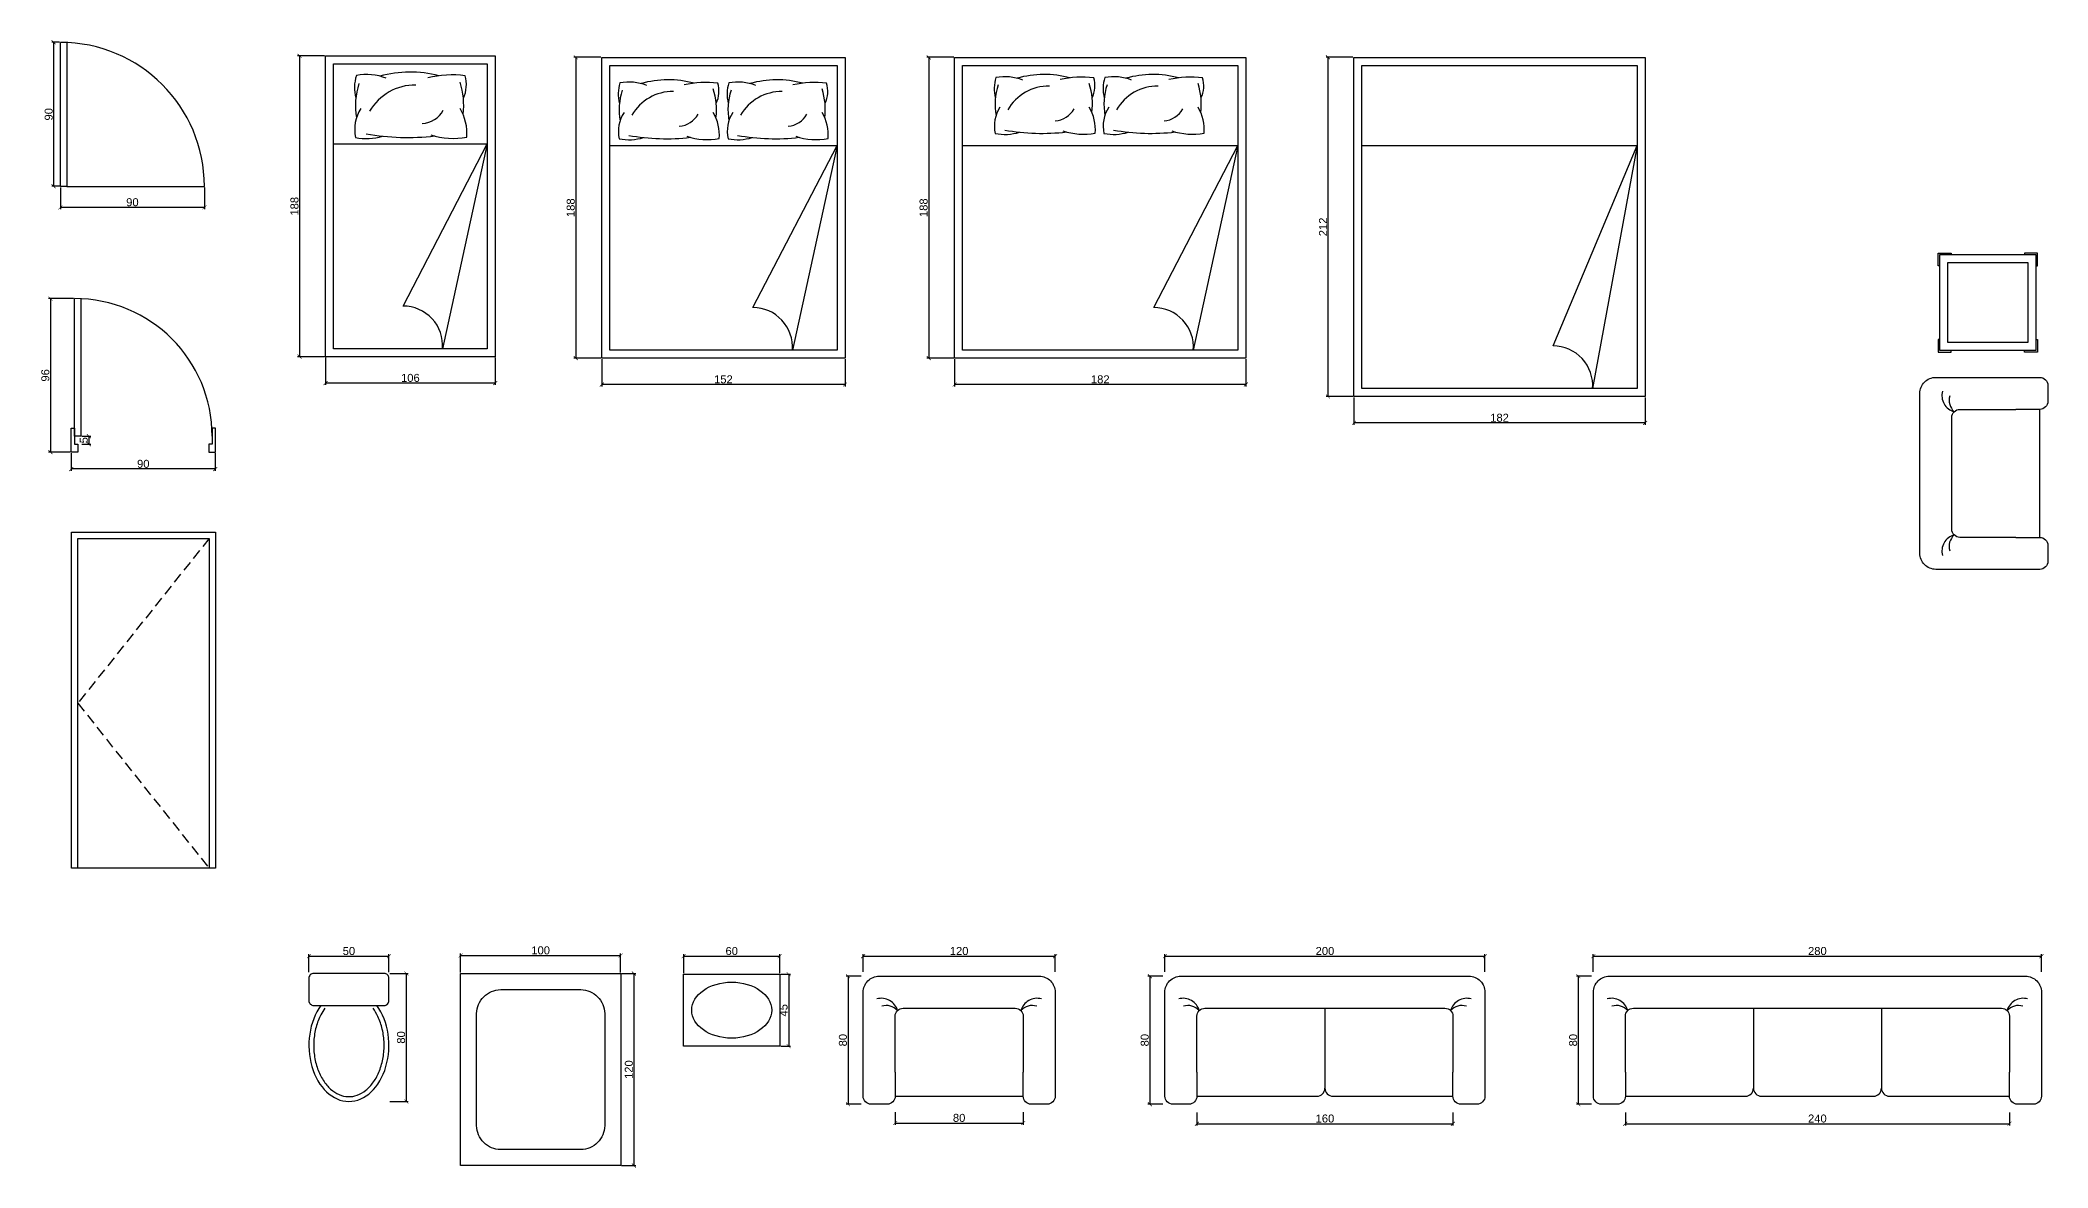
# Model space of a CAD drawing. Header units: millimetres. Extents: x 415 to 6095, y -1431 to 2703.
# Drawn here: x 1082 to 2337, y 1998 to 2703 of the extents above; entities that cross this region are included whole.
import ezdxf

# ---------------------------------------------------------------- set-up
doc = ezdxf.new("R2010")
doc.units = ezdxf.units.MM
doc.header["$PDMODE"] = 3
doc.linetypes.add('HIDDEN', pattern=[9.525, 6.35, -3.175])
for name, color, linetype in [('04-門線', 94, 'Continuous'), ('06-傢俱', 6, 'Continuous'), ('07-衛浴', 160, 'Continuous'), ('10-標註', 140, 'Continuous')]:
    doc.layers.add(name, color=color, linetype=linetype)
doc.styles.get("Standard").update_dxf_attribs({"font": 'arial.ttf'})
doc.dimstyles.new('ISO-25', dxfattribs={"dimtxt": 5, "dimasz": 2.5, "dimexe": 1.25, "dimexo": 0.625, "dimtad": 1, "dimdec": 1, "dimtxsty": 'Standard', "dimblk": 'ARCHTICK', "dimcen": 2.5, "dimadec": 0, "dimazin": 0, "dimtfac": 1, "dimtdec": 1, "dimtmove": 0, "dimatfit": 3, "dimfxl": 1, "dimarcsym": 0})

# ---------------------------------------------------------------- blocks, each defined once
blk = doc.blocks.new('_ArchTick')
at = {"color": 0, "linetype": 'ByBlock', "const_width": 0.15}
blk.add_lwpolyline([(-0.5, -0.5), (0.5, 0.5)], dxfattribs=at)
blk = doc.blocks.new('*D1')
at = {"layer": '10-標註', "color": 0, "lineweight": -2, "transparency": 16777216}
for p, q in [((1250.1, 2120.2), (1250.1, 2131.6)), ((1250.1, 2130.3), (1300.1, 2130.3)), ((1300.1, 2120.2), (1300.1, 2131.6))]:
    blk.add_line(p, q, dxfattribs=at)
at = {"layer": 'Defpoints', "color": 0, "transparency": 16777216}
for p in [(1300.1, 2130.3), (1250.1, 2119.6), (1300.1, 2119.6)]:
    blk.add_point(p, dxfattribs=at)
at = {"layer": '10-標註', "color": 0, "lineweight": -2, "transparency": 16777216, "xscale": 2.5, "yscale": 2.5, "zscale": 2.5, "rotation": 180}
blk.add_blockref('_ArchTick', (1250.1, 2130.3), dxfattribs=at)
at = {"layer": '10-標註', "color": 0, "lineweight": -2, "transparency": 16777216, "xscale": 2.5, "yscale": 2.5, "zscale": 2.5}
blk.add_blockref('_ArchTick', (1300.1, 2130.3), dxfattribs=at)
at = {"layer": '10-標註', "color": 0, "transparency": 16777216, "insert": (1275.1, 2133.5), "char_height": 5, "attachment_point": 5}
blk.add_mtext('50', dxfattribs=at)
blk = doc.blocks.new('*D2')
at = {"layer": '10-標註', "color": 0, "lineweight": -2, "transparency": 16777216}
for p, q in [((1300.7, 2119.5), (1312.1, 2119.5)), ((1310.9, 2119.5), (1310.9, 2039.5)), ((1300.7, 2039.5), (1312.1, 2039.5))]:
    blk.add_line(p, q, dxfattribs=at)
at = {"layer": 'Defpoints', "color": 0, "transparency": 16777216}
for p in [(1300.1, 2119.5), (1300.1, 2039.5), (1310.9, 2039.5)]:
    blk.add_point(p, dxfattribs=at)
at = {"layer": '10-標註', "color": 0, "lineweight": -2, "transparency": 16777216, "xscale": 2.5, "yscale": 2.5, "zscale": 2.5}
for p, rotation in [((1310.9, 2119.5), 90), ((1310.9, 2039.5), 270)]:
    blk.add_blockref('_ArchTick', p, dxfattribs=dict(at, rotation=rotation))
at = {"layer": '10-標註', "color": 0, "transparency": 16777216, "insert": (1307.7, 2079.5), "char_height": 5, "attachment_point": 5, "rotation": 90}
blk.add_mtext('80', dxfattribs=at)
blk = doc.blocks.new('*D3')
at = {"layer": '10-標註', "color": 0, "lineweight": -2, "transparency": 16777216}
for p, q in [((1344.9, 2120), (1344.9, 2132)), ((1344.9, 2130.7), (1444.9, 2130.7)), ((1444.9, 2120), (1444.9, 2132))]:
    blk.add_line(p, q, dxfattribs=at)
at = {"layer": 'Defpoints', "color": 0, "transparency": 16777216}
for p in [(1444.9, 2130.7), (1344.9, 2119.4), (1444.9, 2119.4)]:
    blk.add_point(p, dxfattribs=at)
at = {"layer": '10-標註', "color": 0, "lineweight": -2, "transparency": 16777216, "xscale": 2.5, "yscale": 2.5, "zscale": 2.5, "rotation": 180}
blk.add_blockref('_ArchTick', (1344.9, 2130.7), dxfattribs=at)
at = {"layer": '10-標註', "color": 0, "lineweight": -2, "transparency": 16777216, "xscale": 2.5, "yscale": 2.5, "zscale": 2.5}
blk.add_blockref('_ArchTick', (1444.9, 2130.7), dxfattribs=at)
at = {"layer": '10-標註', "color": 0, "transparency": 16777216, "insert": (1394.9, 2133.9), "char_height": 5, "attachment_point": 5}
blk.add_mtext('100', dxfattribs=at)
blk = doc.blocks.new('*D4')
at = {"layer": '10-標註', "color": 0, "lineweight": -2, "transparency": 16777216}
for p, q in [((1445.5, 2119.4), (1454.4, 2119.4)), ((1453.2, 2119.4), (1453.2, 1999.4)), ((1445.5, 1999.4), (1454.4, 1999.4))]:
    blk.add_line(p, q, dxfattribs=at)
at = {"layer": 'Defpoints', "color": 0, "transparency": 16777216}
for p in [(1444.9, 2119.4), (1444.9, 1999.4), (1453.2, 1999.4)]:
    blk.add_point(p, dxfattribs=at)
at = {"layer": '10-標註', "color": 0, "lineweight": -2, "transparency": 16777216, "xscale": 2.5, "yscale": 2.5, "zscale": 2.5}
for p, rotation in [((1453.2, 2119.4), 90), ((1453.2, 1999.4), 270)]:
    blk.add_blockref('_ArchTick', p, dxfattribs=dict(at, rotation=rotation))
at = {"layer": '10-標註', "color": 0, "transparency": 16777216, "insert": (1450, 2059.4), "char_height": 5, "attachment_point": 5, "rotation": 90}
blk.add_mtext('120', dxfattribs=at)
blk = doc.blocks.new('*D5')
at = {"layer": '10-標註', "color": 0, "lineweight": -2, "transparency": 16777216}
for p, q in [((1484.3, 2119.7), (1484.3, 2131.6)), ((1484.3, 2130.3), (1544.3, 2130.3)), ((1544.3, 2119.7), (1544.3, 2131.6))]:
    blk.add_line(p, q, dxfattribs=at)
at = {"layer": 'Defpoints', "color": 0, "transparency": 16777216}
for p in [(1544.3, 2130.3), (1484.3, 2119), (1544.3, 2119)]:
    blk.add_point(p, dxfattribs=at)
at = {"layer": '10-標註', "color": 0, "lineweight": -2, "transparency": 16777216, "xscale": 2.5, "yscale": 2.5, "zscale": 2.5, "rotation": 180}
blk.add_blockref('_ArchTick', (1484.3, 2130.3), dxfattribs=at)
at = {"layer": '10-標註', "color": 0, "lineweight": -2, "transparency": 16777216, "xscale": 2.5, "yscale": 2.5, "zscale": 2.5}
blk.add_blockref('_ArchTick', (1544.3, 2130.3), dxfattribs=at)
at = {"layer": '10-標註', "color": 0, "transparency": 16777216, "insert": (1514.3, 2133.5), "char_height": 5, "attachment_point": 5}
blk.add_mtext('60', dxfattribs=at)
blk = doc.blocks.new('*D6')
at = {"layer": '10-標註', "color": 0, "lineweight": -2, "transparency": 16777216}
for p, q in [((1544.9, 2119), (1551.1, 2119)), ((1549.9, 2119), (1549.9, 2074)), ((1544.9, 2074), (1551.1, 2074))]:
    blk.add_line(p, q, dxfattribs=at)
at = {"layer": 'Defpoints', "color": 0, "transparency": 16777216}
for p in [(1544.3, 2119), (1544.3, 2074), (1549.9, 2074)]:
    blk.add_point(p, dxfattribs=at)
at = {"layer": '10-標註', "color": 0, "lineweight": -2, "transparency": 16777216, "xscale": 2.5, "yscale": 2.5, "zscale": 2.5}
for p, rotation in [((1549.9, 2119), 90), ((1549.9, 2074), 270)]:
    blk.add_blockref('_ArchTick', p, dxfattribs=dict(at, rotation=rotation))
at = {"layer": '10-標註', "color": 0, "transparency": 16777216, "insert": (1546.7, 2096.5), "char_height": 5, "attachment_point": 5, "rotation": 90}
blk.add_mtext('45', dxfattribs=at)
blk = doc.blocks.new('*D7')
at = {"layer": '10-標註', "color": 0, "lineweight": -2, "transparency": 16777216}
for p, q in [((1596.4, 2120.6), (1596.4, 2131.6)), ((1596.4, 2130.3), (1716.4, 2130.3)), ((1716.4, 2120.6), (1716.4, 2131.6))]:
    blk.add_line(p, q, dxfattribs=at)
at = {"layer": 'Defpoints', "color": 0, "transparency": 16777216}
for p in [(1716.4, 2130.3), (1596.4, 2120), (1716.4, 2120)]:
    blk.add_point(p, dxfattribs=at)
at = {"layer": '10-標註', "color": 0, "lineweight": -2, "transparency": 16777216, "xscale": 2.5, "yscale": 2.5, "zscale": 2.5, "rotation": 180}
blk.add_blockref('_ArchTick', (1596.4, 2130.3), dxfattribs=at)
at = {"layer": '10-標註', "color": 0, "lineweight": -2, "transparency": 16777216, "xscale": 2.5, "yscale": 2.5, "zscale": 2.5}
blk.add_blockref('_ArchTick', (1716.4, 2130.3), dxfattribs=at)
at = {"layer": '10-標註', "color": 0, "transparency": 16777216, "insert": (1656.4, 2133.5), "char_height": 5, "attachment_point": 5}
blk.add_mtext('120', dxfattribs=at)
blk = doc.blocks.new('*D8')
at = {"layer": '10-標註', "color": 0, "lineweight": -2, "transparency": 16777216}
for p, q in [((1595.2, 2117.8), (1585.8, 2117.8)), ((1587, 2117.8), (1587, 2037.8)), ((1595.2, 2037.8), (1585.8, 2037.8))]:
    blk.add_line(p, q, dxfattribs=at)
at = {"layer": 'Defpoints', "color": 0, "transparency": 16777216}
for p in [(1595.8, 2117.8), (1587, 2037.8), (1595.8, 2037.8)]:
    blk.add_point(p, dxfattribs=at)
at = {"layer": '10-標註', "color": 0, "lineweight": -2, "transparency": 16777216, "xscale": 2.5, "yscale": 2.5, "zscale": 2.5}
for p, rotation in [((1587, 2117.8), 90), ((1587, 2037.8), 270)]:
    blk.add_blockref('_ArchTick', p, dxfattribs=dict(at, rotation=rotation))
at = {"layer": '10-標註', "color": 0, "transparency": 16777216, "insert": (1583.8, 2077.8), "char_height": 5, "attachment_point": 5, "rotation": 90}
blk.add_mtext('80', dxfattribs=at)
blk = doc.blocks.new('*D9')
at = {"layer": '10-標註', "color": 0, "lineweight": -2, "transparency": 16777216}
for p, q in [((1785, 2120.6), (1785, 2131.6)), ((1785, 2130.3), (1985, 2130.3)), ((1985, 2120.6), (1985, 2131.6))]:
    blk.add_line(p, q, dxfattribs=at)
at = {"layer": 'Defpoints', "color": 0, "transparency": 16777216}
for p in [(1985, 2130.3), (1785, 2120), (1985, 2120)]:
    blk.add_point(p, dxfattribs=at)
at = {"layer": '10-標註', "color": 0, "lineweight": -2, "transparency": 16777216, "xscale": 2.5, "yscale": 2.5, "zscale": 2.5, "rotation": 180}
blk.add_blockref('_ArchTick', (1785, 2130.3), dxfattribs=at)
at = {"layer": '10-標註', "color": 0, "lineweight": -2, "transparency": 16777216, "xscale": 2.5, "yscale": 2.5, "zscale": 2.5}
blk.add_blockref('_ArchTick', (1985, 2130.3), dxfattribs=at)
at = {"layer": '10-標註', "color": 0, "transparency": 16777216, "insert": (1885, 2133.5), "char_height": 5, "attachment_point": 5}
blk.add_mtext('200', dxfattribs=at)
blk = doc.blocks.new('*D10')
at = {"layer": '10-標註', "color": 0, "lineweight": -2, "transparency": 16777216}
for p, q in [((1783.7, 2117.8), (1774.3, 2117.8)), ((1775.6, 2117.8), (1775.6, 2037.8)), ((1783.7, 2037.8), (1774.3, 2037.8))]:
    blk.add_line(p, q, dxfattribs=at)
at = {"layer": 'Defpoints', "color": 0, "transparency": 16777216}
for p in [(1784.3, 2117.8), (1775.6, 2037.8), (1784.3, 2037.8)]:
    blk.add_point(p, dxfattribs=at)
at = {"layer": '10-標註', "color": 0, "lineweight": -2, "transparency": 16777216, "xscale": 2.5, "yscale": 2.5, "zscale": 2.5}
for p, rotation in [((1775.6, 2117.8), 90), ((1775.6, 2037.8), 270)]:
    blk.add_blockref('_ArchTick', p, dxfattribs=dict(at, rotation=rotation))
at = {"layer": '10-標註', "color": 0, "transparency": 16777216, "insert": (1772.4, 2077.8), "char_height": 5, "attachment_point": 5, "rotation": 90}
blk.add_mtext('80', dxfattribs=at)
blk = doc.blocks.new('*D11')
at = {"layer": '10-標註', "color": 0, "lineweight": -2, "transparency": 16777216}
for p, q in [((1616.4, 2032.8), (1616.4, 2024.8)), ((1696.4, 2032.8), (1696.4, 2024.8)), ((1616.4, 2026), (1696.4, 2026))]:
    blk.add_line(p, q, dxfattribs=at)
at = {"layer": 'Defpoints', "color": 0, "transparency": 16777216}
for p in [(1616.4, 2033.5), (1696.4, 2033.5), (1696.4, 2026)]:
    blk.add_point(p, dxfattribs=at)
at = {"layer": '10-標註', "color": 0, "lineweight": -2, "transparency": 16777216, "xscale": 2.5, "yscale": 2.5, "zscale": 2.5, "rotation": 180}
blk.add_blockref('_ArchTick', (1616.4, 2026), dxfattribs=at)
at = {"layer": '10-標註', "color": 0, "lineweight": -2, "transparency": 16777216, "xscale": 2.5, "yscale": 2.5, "zscale": 2.5}
blk.add_blockref('_ArchTick', (1696.4, 2026), dxfattribs=at)
at = {"layer": '10-標註', "color": 0, "transparency": 16777216, "insert": (1656.4, 2029.2), "char_height": 5, "attachment_point": 5}
blk.add_mtext('80', dxfattribs=at)
blk = doc.blocks.new('*D12')
at = {"layer": '10-標註', "color": 0, "lineweight": -2, "transparency": 16777216}
for p, q in [((1805, 2032.6), (1805, 2024.4)), ((1965, 2032.6), (1965, 2024.4)), ((1805, 2025.6), (1965, 2025.6))]:
    blk.add_line(p, q, dxfattribs=at)
at = {"layer": 'Defpoints', "color": 0, "transparency": 16777216}
for p in [(1805, 2033.3), (1965, 2033.3), (1965, 2025.6)]:
    blk.add_point(p, dxfattribs=at)
at = {"layer": '10-標註', "color": 0, "lineweight": -2, "transparency": 16777216, "xscale": 2.5, "yscale": 2.5, "zscale": 2.5, "rotation": 180}
blk.add_blockref('_ArchTick', (1805, 2025.6), dxfattribs=at)
at = {"layer": '10-標註', "color": 0, "lineweight": -2, "transparency": 16777216, "xscale": 2.5, "yscale": 2.5, "zscale": 2.5}
blk.add_blockref('_ArchTick', (1965, 2025.6), dxfattribs=at)
at = {"layer": '10-標註', "color": 0, "transparency": 16777216, "insert": (1885, 2028.8), "char_height": 5, "attachment_point": 5}
blk.add_mtext('160', dxfattribs=at)
blk = doc.blocks.new('*D13')
at = {"layer": '10-標註', "color": 0, "lineweight": -2, "transparency": 16777216}
for p, q in [((2052.7, 2120.6), (2052.7, 2131.6)), ((2052.7, 2130.3), (2332.7, 2130.3)), ((2332.7, 2120.6), (2332.7, 2131.6))]:
    blk.add_line(p, q, dxfattribs=at)
at = {"layer": 'Defpoints', "color": 0, "transparency": 16777216}
for p in [(2332.7, 2130.3), (2052.7, 2120), (2332.7, 2120)]:
    blk.add_point(p, dxfattribs=at)
at = {"layer": '10-標註', "color": 0, "lineweight": -2, "transparency": 16777216, "xscale": 2.5, "yscale": 2.5, "zscale": 2.5, "rotation": 180}
blk.add_blockref('_ArchTick', (2052.7, 2130.3), dxfattribs=at)
at = {"layer": '10-標註', "color": 0, "lineweight": -2, "transparency": 16777216, "xscale": 2.5, "yscale": 2.5, "zscale": 2.5}
blk.add_blockref('_ArchTick', (2332.7, 2130.3), dxfattribs=at)
at = {"layer": '10-標註', "color": 0, "transparency": 16777216, "insert": (2192.7, 2133.5), "char_height": 5, "attachment_point": 5}
blk.add_mtext('280', dxfattribs=at)
blk = doc.blocks.new('*D14')
at = {"layer": '10-標註', "color": 0, "lineweight": -2, "transparency": 16777216}
for p, q in [((2051.5, 2117.8), (2042.1, 2117.8)), ((2043.3, 2117.8), (2043.3, 2037.8)), ((2051.5, 2037.8), (2042.1, 2037.8))]:
    blk.add_line(p, q, dxfattribs=at)
at = {"layer": 'Defpoints', "color": 0, "transparency": 16777216}
for p in [(2052.1, 2117.8), (2043.3, 2037.8), (2052.1, 2037.8)]:
    blk.add_point(p, dxfattribs=at)
at = {"layer": '10-標註', "color": 0, "lineweight": -2, "transparency": 16777216, "xscale": 2.5, "yscale": 2.5, "zscale": 2.5}
for p, rotation in [((2043.3, 2117.8), 90), ((2043.3, 2037.8), 270)]:
    blk.add_blockref('_ArchTick', p, dxfattribs=dict(at, rotation=rotation))
at = {"layer": '10-標註', "color": 0, "transparency": 16777216, "insert": (2040.1, 2077.8), "char_height": 5, "attachment_point": 5, "rotation": 90}
blk.add_mtext('80', dxfattribs=at)
blk = doc.blocks.new('*D15')
at = {"layer": '10-標註', "color": 0, "lineweight": -2, "transparency": 16777216}
for p, q in [((2072.7, 2032.6), (2072.7, 2024.4)), ((2312.7, 2032.6), (2312.7, 2024.4)), ((2072.7, 2025.6), (2312.7, 2025.6))]:
    blk.add_line(p, q, dxfattribs=at)
at = {"layer": 'Defpoints', "color": 0, "transparency": 16777216}
for p in [(2072.7, 2033.3), (2312.7, 2033.3), (2312.7, 2025.6)]:
    blk.add_point(p, dxfattribs=at)
at = {"layer": '10-標註', "color": 0, "lineweight": -2, "transparency": 16777216, "xscale": 2.5, "yscale": 2.5, "zscale": 2.5, "rotation": 180}
blk.add_blockref('_ArchTick', (2072.7, 2025.6), dxfattribs=at)
at = {"layer": '10-標註', "color": 0, "lineweight": -2, "transparency": 16777216, "xscale": 2.5, "yscale": 2.5, "zscale": 2.5}
blk.add_blockref('_ArchTick', (2312.7, 2025.6), dxfattribs=at)
at = {"layer": '10-標註', "color": 0, "transparency": 16777216, "insert": (2192.7, 2028.8), "char_height": 5, "attachment_point": 5}
blk.add_mtext('240', dxfattribs=at)
blk = doc.blocks.new('*D28')
at = {"layer": '10-標註', "color": 0, "lineweight": -2, "transparency": 16777216}
for p, q in [((1094.2, 2701.5), (1089.4, 2701.5)), ((1090.6, 2611.5), (1090.6, 2701.5)), ((1094.2, 2611.5), (1089.4, 2611.5))]:
    blk.add_line(p, q, dxfattribs=at)
at = {"layer": 'Defpoints', "color": 0, "transparency": 16777216}
for p in [(1090.6, 2701.5), (1094.8, 2701.5), (1094.8, 2611.5)]:
    blk.add_point(p, dxfattribs=at)
at = {"layer": '10-標註', "color": 0, "lineweight": -2, "transparency": 16777216, "xscale": 2.5, "yscale": 2.5, "zscale": 2.5}
for p, rotation in [((1090.6, 2701.5), 90), ((1090.6, 2611.5), 270)]:
    blk.add_blockref('_ArchTick', p, dxfattribs=dict(at, rotation=rotation))
at = {"layer": '10-標註', "color": 0, "transparency": 16777216, "insert": (1087.5, 2656.5), "char_height": 5, "attachment_point": 5, "rotation": 90}
blk.add_mtext('90', dxfattribs=at)
blk = doc.blocks.new('*D29')
at = {"layer": '10-標註', "color": 0, "lineweight": -2, "transparency": 16777216}
for p, q in [((1108.3, 2455.3), (1113.9, 2455.3)), ((1108.3, 2450.3), (1113.9, 2450.3)), ((1112.6, 2455.3), (1112.6, 2450.3))]:
    blk.add_line(p, q, dxfattribs=at)
at = {"layer": 'Defpoints', "color": 0, "transparency": 16777216}
for p in [(1107.6, 2455.3), (1107.6, 2450.3), (1112.6, 2450.3)]:
    blk.add_point(p, dxfattribs=at)
at = {"layer": '10-標註', "color": 0, "lineweight": -2, "transparency": 16777216, "xscale": 2.5, "yscale": 2.5, "zscale": 2.5}
for p, rotation in [((1112.6, 2455.3), 90), ((1112.6, 2450.3), 270)]:
    blk.add_blockref('_ArchTick', p, dxfattribs=dict(at, rotation=rotation))
at = {"layer": '10-標註', "color": 0, "transparency": 16777216, "insert": (1109.4, 2452.8), "char_height": 5, "attachment_point": 5, "rotation": 90}
blk.add_mtext('5', dxfattribs=at)
blk = doc.blocks.new('*D30')
at = {"layer": '10-標註', "color": 0, "lineweight": -2, "transparency": 16777216}
for p, q in [((1103, 2541.3), (1087.4, 2541.3)), ((1088.6, 2541.3), (1088.6, 2445.3)), ((1101, 2445.3), (1087.4, 2445.3))]:
    blk.add_line(p, q, dxfattribs=at)
at = {"layer": 'Defpoints', "color": 0, "transparency": 16777216}
for p in [(1103.6, 2541.3), (1088.6, 2445.3), (1101.6, 2445.3)]:
    blk.add_point(p, dxfattribs=at)
at = {"layer": '10-標註', "color": 0, "lineweight": -2, "transparency": 16777216, "xscale": 2.5, "yscale": 2.5, "zscale": 2.5}
for p, rotation in [((1088.6, 2541.3), 90), ((1088.6, 2445.3), 270)]:
    blk.add_blockref('_ArchTick', p, dxfattribs=dict(at, rotation=rotation))
at = {"layer": '10-標註', "color": 0, "transparency": 16777216, "insert": (1085.4, 2493.3), "char_height": 5, "attachment_point": 5, "rotation": 90}
blk.add_mtext('96', dxfattribs=at)
blk = doc.blocks.new('*D31')
at = {"layer": '10-標註', "color": 0, "lineweight": -2, "transparency": 16777216}
for p, q in [((1101.6, 2444.7), (1101.6, 2433.6)), ((1191.6, 2434.8), (1101.6, 2434.8)), ((1191.6, 2444.7), (1191.6, 2433.6))]:
    blk.add_line(p, q, dxfattribs=at)
at = {"layer": 'Defpoints', "color": 0, "transparency": 16777216}
for p in [(1101.6, 2445.3), (1101.6, 2434.8), (1191.6, 2445.3)]:
    blk.add_point(p, dxfattribs=at)
at = {"layer": '10-標註', "color": 0, "lineweight": -2, "transparency": 16777216, "xscale": 2.5, "yscale": 2.5, "zscale": 2.5, "rotation": 180}
blk.add_blockref('_ArchTick', (1101.6, 2434.8), dxfattribs=at)
at = {"layer": '10-標註', "color": 0, "lineweight": -2, "transparency": 16777216, "xscale": 2.5, "yscale": 2.5, "zscale": 2.5}
blk.add_blockref('_ArchTick', (1191.6, 2434.8), dxfattribs=at)
at = {"layer": '10-標註', "color": 0, "transparency": 16777216, "insert": (1146.6, 2438), "char_height": 5, "attachment_point": 5}
blk.add_mtext('90', dxfattribs=at)
blk = doc.blocks.new('*D32')
at = {"layer": '10-標註', "color": 0, "lineweight": -2, "transparency": 16777216}
for p, q in [((1094.8, 2610.8), (1094.8, 2597.1)), ((1184.8, 2610.8), (1184.8, 2597.1)), ((1184.8, 2598.3), (1094.8, 2598.3))]:
    blk.add_line(p, q, dxfattribs=at)
at = {"layer": 'Defpoints', "color": 0, "transparency": 16777216}
for p in [(1094.8, 2611.5), (1184.8, 2611.5), (1094.8, 2598.3)]:
    blk.add_point(p, dxfattribs=at)
at = {"layer": '10-標註', "color": 0, "lineweight": -2, "transparency": 16777216, "xscale": 2.5, "yscale": 2.5, "zscale": 2.5, "rotation": 180}
blk.add_blockref('_ArchTick', (1094.8, 2598.3), dxfattribs=at)
at = {"layer": '10-標註', "color": 0, "lineweight": -2, "transparency": 16777216, "xscale": 2.5, "yscale": 2.5, "zscale": 2.5}
blk.add_blockref('_ArchTick', (1184.8, 2598.3), dxfattribs=at)
at = {"layer": '10-標註', "color": 0, "transparency": 16777216, "insert": (1139.8, 2601.5), "char_height": 5, "attachment_point": 5}
blk.add_mtext('90', dxfattribs=at)
blk = doc.blocks.new('*D33')
at = {"layer": '10-標註', "color": 0, "lineweight": -2, "transparency": 16777216}
for p, q in [((1259.9, 2693), (1243, 2693)), ((1244.3, 2693), (1244.3, 2505)), ((1259.9, 2505), (1243, 2505))]:
    blk.add_line(p, q, dxfattribs=at)
at = {"layer": 'Defpoints', "color": 0, "transparency": 16777216}
for p in [(1260.5, 2693), (1244.3, 2505), (1260.5, 2505)]:
    blk.add_point(p, dxfattribs=at)
at = {"layer": '10-標註', "color": 0, "lineweight": -2, "transparency": 16777216, "xscale": 2.5, "yscale": 2.5, "zscale": 2.5}
for p, rotation in [((1244.3, 2693), 90), ((1244.3, 2505), 270)]:
    blk.add_blockref('_ArchTick', p, dxfattribs=dict(at, rotation=rotation))
at = {"layer": '10-標註', "color": 0, "transparency": 16777216, "insert": (1241.1, 2599), "char_height": 5, "attachment_point": 5, "rotation": 90}
blk.add_mtext('188', dxfattribs=at)
blk = doc.blocks.new('*D34')
at = {"layer": '10-標註', "color": 0, "lineweight": -2, "transparency": 16777216}
for p, q in [((1260.5, 2504.4), (1260.5, 2487.3)), ((1366.5, 2504.4), (1366.5, 2487.3)), ((1366.5, 2488.5), (1260.5, 2488.5))]:
    blk.add_line(p, q, dxfattribs=at)
at = {"layer": 'Defpoints', "color": 0, "transparency": 16777216}
for p in [(1260.5, 2505), (1366.5, 2505), (1260.5, 2488.5)]:
    blk.add_point(p, dxfattribs=at)
at = {"layer": '10-標註', "color": 0, "lineweight": -2, "transparency": 16777216, "xscale": 2.5, "yscale": 2.5, "zscale": 2.5, "rotation": 180}
blk.add_blockref('_ArchTick', (1260.5, 2488.5), dxfattribs=at)
at = {"layer": '10-標註', "color": 0, "lineweight": -2, "transparency": 16777216, "xscale": 2.5, "yscale": 2.5, "zscale": 2.5}
blk.add_blockref('_ArchTick', (1366.5, 2488.5), dxfattribs=at)
at = {"layer": '10-標註', "color": 0, "transparency": 16777216, "insert": (1313.5, 2491.7), "char_height": 5, "attachment_point": 5}
blk.add_mtext('106', dxfattribs=at)
blk = doc.blocks.new('*D36')
at = {"layer": '10-標註', "color": 0, "lineweight": -2, "transparency": 16777216}
for p, q in [((1432.5, 2692.1), (1415.6, 2692.1)), ((1416.9, 2692.1), (1416.9, 2504.1)), ((1432.5, 2504.1), (1415.6, 2504.1))]:
    blk.add_line(p, q, dxfattribs=at)
at = {"layer": 'Defpoints', "color": 0, "transparency": 16777216}
for p in [(1433.1, 2692.1), (1416.9, 2504.1), (1433.1, 2504.1)]:
    blk.add_point(p, dxfattribs=at)
at = {"layer": '10-標註', "color": 0, "lineweight": -2, "transparency": 16777216, "xscale": 2.5, "yscale": 2.5, "zscale": 2.5}
for p, rotation in [((1416.9, 2692.1), 90), ((1416.9, 2504.1), 270)]:
    blk.add_blockref('_ArchTick', p, dxfattribs=dict(at, rotation=rotation))
at = {"layer": '10-標註', "color": 0, "transparency": 16777216, "insert": (1413.7, 2598.1), "char_height": 5, "attachment_point": 5, "rotation": 90}
blk.add_mtext('188', dxfattribs=at)
blk = doc.blocks.new('*D37')
at = {"layer": '10-標註', "color": 0, "lineweight": -2, "transparency": 16777216}
for p, q in [((1433.1, 2503.5), (1433.1, 2486.4)), ((1585.1, 2503.5), (1585.1, 2486.4)), ((1585.1, 2487.6), (1433.1, 2487.6))]:
    blk.add_line(p, q, dxfattribs=at)
at = {"layer": 'Defpoints', "color": 0, "transparency": 16777216}
for p in [(1433.1, 2504.1), (1585.1, 2504.1), (1433.1, 2487.6)]:
    blk.add_point(p, dxfattribs=at)
at = {"layer": '10-標註', "color": 0, "lineweight": -2, "transparency": 16777216, "xscale": 2.5, "yscale": 2.5, "zscale": 2.5, "rotation": 180}
blk.add_blockref('_ArchTick', (1433.1, 2487.6), dxfattribs=at)
at = {"layer": '10-標註', "color": 0, "lineweight": -2, "transparency": 16777216, "xscale": 2.5, "yscale": 2.5, "zscale": 2.5}
blk.add_blockref('_ArchTick', (1585.1, 2487.6), dxfattribs=at)
at = {"layer": '10-標註', "color": 0, "transparency": 16777216, "insert": (1509.1, 2490.8), "char_height": 5, "attachment_point": 5}
blk.add_mtext('152', dxfattribs=at)
blk = doc.blocks.new('*D38')
at = {"layer": '10-標註', "color": 0, "lineweight": -2, "transparency": 16777216}
for p, q in [((1653, 2692.1), (1636.2, 2692.1)), ((1637.4, 2692.1), (1637.4, 2504.1)), ((1653, 2504.1), (1636.2, 2504.1))]:
    blk.add_line(p, q, dxfattribs=at)
at = {"layer": 'Defpoints', "color": 0, "transparency": 16777216}
for p in [(1653.6, 2692.1), (1637.4, 2504.1), (1653.6, 2504.1)]:
    blk.add_point(p, dxfattribs=at)
at = {"layer": '10-標註', "color": 0, "lineweight": -2, "transparency": 16777216, "xscale": 2.5, "yscale": 2.5, "zscale": 2.5}
for p, rotation in [((1637.4, 2692.1), 90), ((1637.4, 2504.1), 270)]:
    blk.add_blockref('_ArchTick', p, dxfattribs=dict(at, rotation=rotation))
at = {"layer": '10-標註', "color": 0, "transparency": 16777216, "insert": (1634.2, 2598.1), "char_height": 5, "attachment_point": 5, "rotation": 90}
blk.add_mtext('188', dxfattribs=at)
blk = doc.blocks.new('*D39')
at = {"layer": '10-標註', "color": 0, "lineweight": -2, "transparency": 16777216}
for p, q in [((1653.6, 2503.5), (1653.6, 2486.4)), ((1835.6, 2503.5), (1835.6, 2486.4)), ((1835.6, 2487.6), (1653.6, 2487.6))]:
    blk.add_line(p, q, dxfattribs=at)
at = {"layer": 'Defpoints', "color": 0, "transparency": 16777216}
for p in [(1653.6, 2504.1), (1835.6, 2504.1), (1653.6, 2487.6)]:
    blk.add_point(p, dxfattribs=at)
at = {"layer": '10-標註', "color": 0, "lineweight": -2, "transparency": 16777216, "xscale": 2.5, "yscale": 2.5, "zscale": 2.5, "rotation": 180}
blk.add_blockref('_ArchTick', (1653.6, 2487.6), dxfattribs=at)
at = {"layer": '10-標註', "color": 0, "lineweight": -2, "transparency": 16777216, "xscale": 2.5, "yscale": 2.5, "zscale": 2.5}
blk.add_blockref('_ArchTick', (1835.6, 2487.6), dxfattribs=at)
at = {"layer": '10-標註', "color": 0, "transparency": 16777216, "insert": (1744.6, 2490.8), "char_height": 5, "attachment_point": 5}
blk.add_mtext('182', dxfattribs=at)
blk = doc.blocks.new('*D40')
at = {"layer": '10-標註', "color": 0, "lineweight": -2, "transparency": 16777216}
for p, q in [((1902.5, 2692.1), (1885.7, 2692.1)), ((1886.9, 2692.1), (1886.9, 2480.1)), ((1902.5, 2480.1), (1885.7, 2480.1))]:
    blk.add_line(p, q, dxfattribs=at)
at = {"layer": 'Defpoints', "color": 0, "transparency": 16777216}
for p in [(1903.1, 2692.1), (1886.9, 2480.1), (1903.1, 2480.1)]:
    blk.add_point(p, dxfattribs=at)
at = {"layer": '10-標註', "color": 0, "lineweight": -2, "transparency": 16777216, "xscale": 2.5, "yscale": 2.5, "zscale": 2.5}
for p, rotation in [((1886.9, 2692.1), 90), ((1886.9, 2480.1), 270)]:
    blk.add_blockref('_ArchTick', p, dxfattribs=dict(at, rotation=rotation))
at = {"layer": '10-標註', "color": 0, "transparency": 16777216, "insert": (1883.8, 2586.1), "char_height": 5, "attachment_point": 5, "rotation": 90}
blk.add_mtext('212', dxfattribs=at)
blk = doc.blocks.new('*D41')
at = {"layer": '10-標註', "color": 0, "lineweight": -2, "transparency": 16777216}
for p, q in [((1903.1, 2479.5), (1903.1, 2462.4)), ((2085.1, 2479.5), (2085.1, 2462.4)), ((2085.1, 2463.6), (1903.1, 2463.6))]:
    blk.add_line(p, q, dxfattribs=at)
at = {"layer": 'Defpoints', "color": 0, "transparency": 16777216}
for p in [(1903.1, 2480.1), (2085.1, 2480.1), (1903.1, 2463.6)]:
    blk.add_point(p, dxfattribs=at)
at = {"layer": '10-標註', "color": 0, "lineweight": -2, "transparency": 16777216, "xscale": 2.5, "yscale": 2.5, "zscale": 2.5, "rotation": 180}
blk.add_blockref('_ArchTick', (1903.1, 2463.6), dxfattribs=at)
at = {"layer": '10-標註', "color": 0, "lineweight": -2, "transparency": 16777216, "xscale": 2.5, "yscale": 2.5, "zscale": 2.5}
blk.add_blockref('_ArchTick', (2085.1, 2463.6), dxfattribs=at)
at = {"layer": '10-標註', "color": 0, "transparency": 16777216, "insert": (1994.1, 2466.8), "char_height": 5, "attachment_point": 5}
blk.add_mtext('182', dxfattribs=at)

msp = doc.modelspace()

# ---------------------------------------------------------------- linework, layer by layer
at = {"layer": '04-門線'}
for p, q in [((1098.78, 2611.45), (1184.78, 2611.45)), ((1101.63, 2460.33), (1103.63, 2460.33)), ((1101.63, 2445.33), (1101.63, 2460.33)), ((1103.63, 2460.33), (1103.63, 2450.33)), ((1191.63, 2460.33), (1189.63, 2460.33)), ((1189.63, 2460.33), (1189.63, 2450.33)), ((1191.63, 2445.33), (1191.63, 2460.33)), ((1103.63, 2450.33), (1105.63, 2450.33)), ((1105.63, 2450.33), (1105.63, 2445.33)), ((1189.63, 2450.33), (1187.63, 2450.33)), ((1187.63, 2450.33), (1187.63, 2445.33)), ((1105.63, 2445.33), (1101.63, 2445.33)), ((1187.63, 2445.33), (1191.63, 2445.33)), ((1105.71, 2391.33), (1187.71, 2391.33)), ((1105.71, 2185.33), (1105.71, 2391.33)), ((1187.71, 2391.33), (1187.71, 2185.33))]:
    msp.add_line(p, q, dxfattribs=at)
at = {"layer": '04-門線', "linetype": 'HIDDEN'}
for p, q in [((1187.71, 2391.33), (1105.71, 2288.33)), ((1105.71, 2288.33), (1187.71, 2185.33))]:
    msp.add_line(p, q, dxfattribs=at)
at = {"layer": '04-門線'}
for points in [[(1098.78, 2701.36), (1098.78, 2611.45), (1094.78, 2611.45), (1094.78, 2701.45)], [(1107.63, 2541.23), (1107.63, 2455.33), (1103.63, 2455.33), (1103.63, 2541.33)]]:
    msp.add_lwpolyline(points, dxfattribs=at)
msp.add_lwpolyline([(1101.71, 2395.33), (1191.71, 2395.33), (1191.71, 2185.33), (1101.71, 2185.33)], close=True, dxfattribs=at)
for centre, radius in [((1094.78, 2611.45), 90), ((1103.63, 2455.33), 86)]:
    msp.add_arc(centre, radius, 0, 90, dxfattribs=at)
at = {"layer": '06-傢俱'}
for p, q in [((1265.48, 2637.99), (1361.48, 2637.99)), ((1308.93, 2536.62), (1361.48, 2637.99)), ((1361.48, 2637.99), (1333.6, 2509.99)), ((1361.48, 2637.99), (1361.48, 2509.99)), ((1361.48, 2637.99), (1361.48, 2509.99)), ((1438.09, 2637.09), (1580.09, 2637.09)), ((1527.54, 2535.72), (1580.09, 2637.09)), ((1580.09, 2637.09), (1552.21, 2509.09)), ((1580.09, 2637.09), (1580.09, 2509.09)), ((1580.09, 2637.09), (1580.09, 2509.09)), ((1658.61, 2637.09), (1830.61, 2637.09)), ((1778.07, 2535.72), (1830.61, 2637.09)), ((1830.61, 2637.09), (1802.74, 2509.09)), ((1830.61, 2637.09), (1830.61, 2509.09)), ((1830.61, 2637.09), (1830.61, 2509.09)), ((1908.13, 2637.09), (2080.13, 2637.09)), ((2027.59, 2511.72), (2080.13, 2637.09)), ((2080.13, 2637.09), (2052.26, 2485.09)), ((2080.13, 2637.09), (2080.13, 2485.09)), ((2080.13, 2637.09), (2080.13, 2485.09)), ((2331.71, 2392.08), (2331.72, 2472.08)), ((1884.99, 2097.78), (1884.99, 2047.78)), ((2152.73, 2097.78), (2152.73, 2047.78)), ((2232.73, 2097.78), (2232.73, 2047.78)), ((1616.44, 2042.78), (1696.44, 2042.78)), ((1804.99, 2042.78), (1879.99, 2042.78)), ((1889.99, 2042.78), (1964.99, 2042.78)), ((2072.73, 2042.78), (2147.73, 2042.78)), ((2157.73, 2042.78), (2227.73, 2042.78)), ((2237.73, 2042.78), (2312.72, 2042.78))]:
    msp.add_line(p, q, dxfattribs=at)
for points in [[(1260.48, 2692.99), (1366.48, 2692.99), (1366.48, 2504.99), (1260.48, 2504.99)], [(1265.48, 2687.99), (1361.48, 2687.99), (1361.48, 2509.99), (1265.48, 2509.99)], [(1433.09, 2692.09), (1585.09, 2692.09), (1585.09, 2504.09), (1433.09, 2504.09)], [(1438.09, 2687.09), (1580.09, 2687.09), (1580.09, 2509.09), (1438.09, 2509.09)], [(1653.61, 2692.09), (1835.61, 2692.09), (1835.61, 2504.09), (1653.61, 2504.09)], [(1658.61, 2687.09), (1830.61, 2687.09), (1830.61, 2509.09), (1658.61, 2509.09)], [(1903.13, 2692.09), (2085.13, 2692.09), (2085.13, 2480.09), (1903.13, 2480.09)], [(1908.13, 2687.09), (2080.13, 2687.09), (2080.13, 2485.09), (1908.13, 2485.09)], [(2269.22, 2568.76), (2329.22, 2568.76), (2329.22, 2508.76), (2269.22, 2508.76)], [(2274.22, 2563.76), (2324.22, 2563.76), (2324.22, 2513.76), (2274.22, 2513.76)]]:
    msp.add_lwpolyline(points, close=True, dxfattribs=at)
for points in [[(2269.22, 2561.76), (2268.22, 2561.76), (2268.22, 2569.76), (2276.22, 2569.76), (2276.22, 2568.76)], [(2329.22, 2561.76), (2330.22, 2561.76), (2330.22, 2569.76), (2322.22, 2569.76), (2322.22, 2568.76)], [(2269.22, 2515.76), (2268.22, 2515.76), (2268.22, 2507.76), (2276.22, 2507.76), (2276.22, 2508.76)], [(2329.22, 2515.76), (2330.22, 2515.76), (2330.22, 2507.76), (2322.22, 2507.76), (2322.22, 2508.76)]]:
    msp.add_lwpolyline(points, dxfattribs=at)
for points in [[(2316.71, 2392.08), (2331.71, 2392.08, -0.4142136), (2336.71, 2387.08), (2336.71, 2377.08, -0.4142136), (2331.71, 2372.08), (2266.71, 2372.08, -0.4142136), (2256.71, 2382.08), (2256.72, 2482.08, -0.4142136), (2266.72, 2492.08), (2331.72, 2492.08, -0.4142136), (2336.72, 2487.08), (2336.72, 2477.08, -0.4142136), (2331.72, 2472.08), (2316.72, 2472.08)], [(2316.71, 2392.08), (2281.71, 2392.08, -0.4142136), (2276.71, 2397.08), (2276.72, 2467.08, -0.4142136), (2281.72, 2472.08), (2316.72, 2472.08)], [(1616.44, 2057.78), (1616.44, 2042.78, -0.4142136), (1611.44, 2037.78), (1601.44, 2037.78, -0.4142136), (1596.44, 2042.78), (1596.44, 2107.78, -0.4142136), (1606.44, 2117.78), (1706.44, 2117.78, -0.4142136), (1716.44, 2107.78), (1716.44, 2042.78, -0.4142136), (1711.44, 2037.78), (1701.44, 2037.78, -0.4142136), (1696.44, 2042.78), (1696.44, 2057.78)], [(1804.99, 2057.78), (1804.99, 2042.78, -0.4142136), (1799.99, 2037.78), (1789.99, 2037.78, -0.4142136), (1784.99, 2042.78), (1784.99, 2107.78, -0.4142136), (1794.99, 2117.78), (1974.99, 2117.78, -0.4142136), (1984.99, 2107.78), (1984.99, 2042.78, -0.4142136), (1979.99, 2037.78), (1969.99, 2037.78, -0.4142136), (1964.99, 2042.78), (1964.99, 2057.78)], [(2072.73, 2057.78), (2072.73, 2042.78, -0.4142136), (2067.73, 2037.78), (2057.73, 2037.78, -0.4142136), (2052.73, 2042.78), (2052.73, 2107.78, -0.4142136), (2062.73, 2117.78), (2322.73, 2117.78, -0.4142136), (2332.73, 2107.78), (2332.73, 2042.78, -0.4142136), (2327.73, 2037.78), (2317.73, 2037.78, -0.4142136), (2312.73, 2042.78), (2312.73, 2057.78)], [(1616.44, 2057.78), (1616.44, 2092.78, -0.4142136), (1621.44, 2097.78), (1691.44, 2097.78, -0.4142136), (1696.44, 2092.78), (1696.44, 2057.78)], [(1804.99, 2057.78), (1804.99, 2092.78, -0.4142136), (1809.99, 2097.78), (1959.99, 2097.78, -0.4142136), (1964.99, 2092.78), (1964.99, 2057.78)], [(2072.73, 2057.78), (2072.73, 2092.78, -0.4142136), (2077.73, 2097.78), (2307.73, 2097.78, -0.4142136), (2312.73, 2092.78), (2312.73, 2057.78)]]:
    msp.add_lwpolyline(points, format="xyb", dxfattribs=at)
for centre, radius, start, end in [((1303.85, 2673.19), 25.28, 162.52765, 195.02889), ((1322.16, 2662.18), 42.95, 161.71702, 190.46853), ((1286, 2647.33), 34.03, 68.53407, 100.60053), ((1316.44, 2642), 32.8, 89.21488, 150.10201), ((1313.31, 2613.82), 69.08, 75.0075, 105.85965), ((1339.74, 2613.02), 68.07, 83.27956, 103.06166), ((1301.33, 2662.39), 45.48, 352.499, 18.13105), ((1329.21, 2675.04), 19.31, 334.18614, 16.83097), ((1466.13, 2669.29), 22.75, 162.52765, 195.02889), ((1450.07, 2646.02), 30.63, 68.53407, 100.60053), ((1474.65, 2615.86), 62.18, 75.0075, 105.85965), ((1498.43, 2615.14), 61.26, 83.27956, 103.06166), ((1463.87, 2659.57), 40.93, 352.499, 18.13105), ((1488.96, 2670.95), 17.38, 334.18614, 16.83097), ((1534.13, 2669.29), 22.75, 162.52765, 195.02889), ((1518.06, 2646.02), 30.63, 68.53407, 100.60053), ((1542.64, 2615.86), 62.18, 75.0075, 105.85965), ((1566.43, 2615.14), 61.26, 83.27956, 103.06166), ((1531.86, 2659.57), 40.93, 352.499, 18.13105), ((1556.96, 2670.95), 17.38, 334.18614, 16.83097), ((1701.07, 2672.64), 22.75, 162.52765, 195.02889), ((1717.54, 2662.73), 38.66, 161.71702, 190.46853), ((1685, 2649.36), 30.63, 68.53407, 100.60053), ((1712.39, 2644.57), 29.52, 89.21488, 150.10201), ((1709.58, 2619.2), 62.18, 75.0075, 105.85965), ((1733.37, 2618.49), 61.26, 83.27956, 103.06166), ((1698.8, 2662.92), 40.93, 352.499, 18.13105), ((1723.9, 2674.3), 17.38, 334.18614, 16.83097), ((1769.06, 2672.64), 22.75, 162.52765, 195.02889), ((1785.54, 2662.73), 38.66, 161.71702, 190.46853), ((1753, 2649.36), 30.63, 68.53407, 100.60053), ((1780.39, 2644.57), 29.52, 89.21488, 150.10201), ((1777.58, 2619.2), 62.18, 75.0075, 105.85965), ((1801.36, 2618.49), 61.26, 83.27956, 103.06166), ((1766.8, 2662.92), 40.93, 352.499, 18.13105), ((1791.89, 2674.3), 17.38, 334.18614, 16.83097), ((1302.9, 2647.07), 24.2, 147.13231, 192.19254), ((1317.63, 2644.45), 31.2, 355.77965, 30.34071), ((1482.61, 2659.38), 38.66, 161.71702, 190.46853), ((1477.46, 2641.22), 29.52, 89.21488, 150.10201), ((1550.6, 2659.38), 38.66, 161.71702, 190.46853), ((1545.45, 2641.22), 29.52, 89.21488, 150.10201), ((1700.21, 2649.13), 21.78, 147.13231, 192.19254), ((1715.53, 2666.92), 14.52, 273.72169, 330.98376), ((1713.47, 2646.76), 28.08, 355.77965, 30.34071), ((1768.21, 2649.13), 21.78, 147.13231, 192.19254), ((1783.52, 2666.92), 14.52, 273.72169, 330.98376), ((1781.46, 2646.76), 28.08, 355.77965, 30.34071), ((1319.91, 2666.84), 16.14, 273.72169, 330.98376), ((1465.28, 2645.79), 21.78, 147.13231, 192.19254), ((1480.59, 2663.58), 14.52, 273.72169, 330.98376), ((1478.53, 2643.42), 28.08, 355.77965, 30.34071), ((1533.27, 2645.79), 21.78, 147.13231, 192.19254), ((1548.59, 2663.58), 14.52, 273.72169, 330.98376), ((1546.53, 2643.42), 28.08, 355.77965, 30.34071), ((1285.97, 2674.63), 33.35, 258.37261, 287.59954), ((1311.69, 2786.86), 144.87, 259.75738, 276.74907), ((1340.58, 2686.37), 44.97, 251.42576, 280.46535), ((1450.04, 2670.59), 30.02, 258.37261, 287.59954), ((1473.19, 2771.59), 130.38, 259.75738, 276.74907), ((1499.19, 2681.15), 40.47, 251.42576, 280.46535), ((1518.03, 2670.59), 30.02, 258.37261, 287.59954), ((1541.18, 2771.59), 130.38, 259.75738, 276.74907), ((1567.18, 2681.15), 40.47, 251.42576, 280.46535), ((1684.97, 2673.93), 30.02, 258.37261, 287.59954), ((1708.12, 2774.94), 130.38, 259.75738, 276.74907), ((1734.12, 2684.5), 40.47, 251.42576, 280.46535), ((1752.97, 2673.93), 30.02, 258.37261, 287.59954), ((1776.12, 2774.94), 130.38, 259.75738, 276.74907), ((1802.12, 2684.5), 40.47, 251.42576, 280.46535), ((1308.88, 2511.83), 24.79, 355.72646, 89.88157), ((1527.49, 2510.94), 24.79, 355.72646, 89.88157), ((1778.02, 2510.94), 24.79, 355.72646, 89.88157), ((2027.53, 2486.94), 24.79, 355.72646, 89.88157), ((2280.95, 2480.66), 10.42, 164.45987, 254.57337), ((2284.5, 2477.67), 9.46, 162.56041, 228.16075), ((2280.95, 2383.5), 10.42, 105.42163, 195.53513), ((2284.49, 2386.5), 9.46, 131.83425, 197.43459), ((1607.86, 2093.54), 10.42, 15.42413, 105.53763), ((1610.85, 2090), 9.46, 41.83675, 107.43709), ((1705.02, 2093.54), 10.42, 74.46237, 164.57587), ((1702.03, 2090), 9.46, 72.56291, 138.16325), ((1796.41, 2093.54), 10.42, 15.42413, 105.53763), ((1799.4, 2090), 9.46, 41.83675, 107.43709), ((1973.57, 2093.54), 10.42, 74.46237, 164.57587), ((1970.58, 2090), 9.46, 72.56291, 138.16325), ((2064.15, 2093.54), 10.42, 15.42413, 105.53763), ((2067.14, 2090), 9.46, 41.83675, 107.43709), ((2321.31, 2093.54), 10.42, 74.46237, 164.57587), ((2318.31, 2090), 9.46, 72.56291, 138.16325), ((1879.99, 2047.78), 5, 270, 359.9975), ((1889.99, 2047.78), 5, 179.9975, 270), ((2147.73, 2047.78), 5, 270, 359.9975), ((2157.73, 2047.78), 5, 179.9975, 270), ((2227.73, 2047.78), 5, 270, 359.9975), ((2237.73, 2047.78), 5, 179.9975, 270)]:
    msp.add_arc(centre, radius, start, end, dxfattribs=at)
at = {"layer": '07-衛浴'}
msp.add_lwpolyline([(1253.09, 2099.5), (1297.09, 2099.5, 0.4142136), (1300.09, 2102.5), (1300.09, 2116.5, 0.4142136), (1297.09, 2119.5), (1253.09, 2119.5, 0.4142136), (1250.09, 2116.5), (1250.09, 2102.5, 0.4142136)], format="xyb", close=True, dxfattribs=at)
for points in [[(1344.92, 2119.38), (1444.92, 2119.38), (1444.92, 1999.38), (1344.92, 1999.38)], [(1484.27, 2119.04), (1544.27, 2119.04), (1544.27, 2074.04), (1484.27, 2074.04)]]:
    msp.add_lwpolyline(points, close=True, dxfattribs=at)
at = {"layer": '07-衛浴', "color": 4}
msp.add_lwpolyline([(1369.92, 2109.38), (1419.92, 2109.38, -0.4142136), (1434.92, 2094.38), (1434.92, 2024.38, -0.4142136), (1419.92, 2009.38), (1369.92, 2009.38, -0.4142136), (1354.92, 2024.38), (1354.92, 2094.38, -0.4142136)], format="xyb", close=True, dxfattribs=at)
msp.add_ellipse((1514.27, 2096.54), major_axis=(25, 0), ratio=0.7, dxfattribs=at)
at = {"layer": '07-衛浴'}
msp.add_ellipse((1275.09, 2074.5), major_axis=(0, 35), ratio=0.7142857, start_param=0.7751934, end_param=5.5079919, dxfattribs=at)
at = {"layer": '07-衛浴', "color": 4}
msp.add_open_spline([(1260.02, 2097.73), (1259.12, 2096.5), (1258.29, 2095.16), (1256.31, 2091.35), (1255.31, 2088.73), (1253.83, 2083.18), (1253.36, 2080.25), (1253, 2074.31), (1253.11, 2071.3), (1253.9, 2065.45), (1254.58, 2062.61), (1256.45, 2057.33), (1257.64, 2054.88), (1260.4, 2050.58), (1261.98, 2048.72), (1265.36, 2045.7), (1267.17, 2044.55), (1270.86, 2042.98), (1272.75, 2042.57), (1276.52, 2042.45), (1278.41, 2042.75), (1282.13, 2044.08), (1283.96, 2045.11), (1287.41, 2047.9), (1289.03, 2049.65), (1291.92, 2053.76), (1293.18, 2056.12), (1295.21, 2061.28), (1295.98, 2064.07), (1296.95, 2069.86), (1297.16, 2072.85), (1296.99, 2078.81), (1296.61, 2081.77), (1295.31, 2087.42), (1294.38, 2090.1), (1292.33, 2094.43), (1291.3, 2096.18), (1290.17, 2097.73)], degree=3, knots=[0.7751934, 0.7751934, 0.7751934, 0.7751934, 0.9416686, 0.9416686, 1.2138999, 1.2138999, 1.4861312, 1.4861312, 1.7583624, 1.7583624, 2.0305937, 2.0305937, 2.302825, 2.302825, 2.5750562, 2.5750562, 2.8472875, 2.8472875, 3.1195187, 3.1195187, 3.39175, 3.39175, 3.6639813, 3.6639813, 3.9362125, 3.9362125, 4.2084438, 4.2084438, 4.4806751, 4.4806751, 4.7529063, 4.7529063, 5.0251376, 5.0251376, 5.2973688, 5.2973688, 5.5079919, 5.5079919, 5.5079919, 5.5079919], dxfattribs=at)

# ---------------------------------------------------------------- dimensions: what is measured, and where the dimension line sits
at = {"layer": '10-標註'}
for base, p1, p2, picture, middle in [((1090.64, 2701.45), (1094.78, 2611.45), (1094.78, 2701.45), '*D28', (1087.46, 2656.45)), ((1244.29, 2504.99), (1260.48, 2692.99), (1260.48, 2504.99), '*D33', (1241.11, 2598.99)), ((1416.9, 2504.09), (1433.09, 2692.09), (1433.09, 2504.09), '*D36', (1413.72, 2598.09)), ((1637.42, 2504.09), (1653.61, 2692.09), (1653.61, 2504.09), '*D38', (1634.24, 2598.09)), ((1886.94, 2480.09), (1903.13, 2692.09), (1903.13, 2480.09), '*D40', (1883.81, 2586.09)), ((1088.61, 2445.33), (1103.63, 2541.33), (1101.63, 2445.33), '*D30', (1085.43, 2493.33)), ((1112.6, 2450.33), (1107.63, 2455.33), (1107.63, 2450.33), '*D29', (1109.44, 2452.83)), ((1310.86, 2039.5), (1300.09, 2119.5), (1300.09, 2039.5), '*D2', (1307.68, 2079.5)), ((1453.18, 1999.38), (1444.92, 2119.38), (1444.92, 1999.38), '*D4', (1450, 2059.38)), ((1549.87, 2074.04), (1544.27, 2119.04), (1544.27, 2074.04), '*D6', (1546.7, 2096.54)), ((1587.02, 2037.78), (1595.79, 2117.78), (1595.79, 2037.78), '*D8', (1583.85, 2077.78)), ((1775.57, 2037.78), (1784.35, 2117.78), (1784.35, 2037.78), '*D10', (1772.4, 2077.78)), ((2043.31, 2037.78), (2052.08, 2117.78), (2052.08, 2037.78), '*D14', (2040.13, 2077.78))]:
    dim = msp.add_linear_dim(base=base, p1=p1, p2=p2, angle=90, dimstyle='ISO-25', dxfattribs=at)
    dim.commit()
    dim.dimension.update_dxf_attribs({"geometry": picture, "text_midpoint": middle})
for base, p1, p2, picture, middle in [((1094.78, 2598.31), (1184.78, 2611.45), (1094.78, 2611.45), '*D32', (1139.78, 2601.49)), ((1260.48, 2488.53), (1366.48, 2504.99), (1260.48, 2504.99), '*D34', (1313.48, 2491.7)), ((1433.09, 2487.63), (1585.09, 2504.09), (1433.09, 2504.09), '*D37', (1509.09, 2490.81)), ((1653.61, 2487.63), (1835.61, 2504.09), (1653.61, 2504.09), '*D39', (1744.61, 2490.81)), ((1903.13, 2463.63), (2085.13, 2480.09), (1903.13, 2480.09), '*D41', (1994.13, 2466.81)), ((1101.63, 2434.82), (1191.63, 2445.33), (1101.63, 2445.33), '*D31', (1146.63, 2438)), ((1300.09, 2130.32), (1250.09, 2119.58), (1300.09, 2119.58), '*D1', (1275.09, 2133.49)), ((1444.92, 2130.73), (1344.92, 2119.38), (1444.92, 2119.38), '*D3', (1394.92, 2133.91)), ((1544.27, 2130.32), (1484.27, 2119.04), (1544.27, 2119.04), '*D5', (1514.27, 2133.49)), ((1716.44, 2130.32), (1596.44, 2119.99), (1716.44, 2119.99), '*D7', (1656.44, 2133.49)), ((1984.99, 2130.32), (1784.99, 2119.99), (1984.99, 2119.99), '*D9', (1884.99, 2133.49)), ((2332.73, 2130.32), (2052.73, 2119.99), (2332.73, 2119.99), '*D13', (2192.73, 2133.49)), ((1696.44, 2026.04), (1616.44, 2033.47), (1696.44, 2033.47), '*D11', (1656.44, 2029.21)), ((1964.99, 2025.62), (1804.99, 2033.26), (1964.99, 2033.26), '*D12', (1884.99, 2028.8)), ((2312.73, 2025.62), (2072.73, 2033.26), (2312.73, 2033.26), '*D15', (2192.73, 2028.8))]:
    dim = msp.add_linear_dim(base=base, p1=p1, p2=p2, dimstyle='ISO-25', dxfattribs=at)
    dim.commit()
    dim.dimension.update_dxf_attribs({"geometry": picture, "text_midpoint": middle})

doc.saveas('drawing.dxf')
